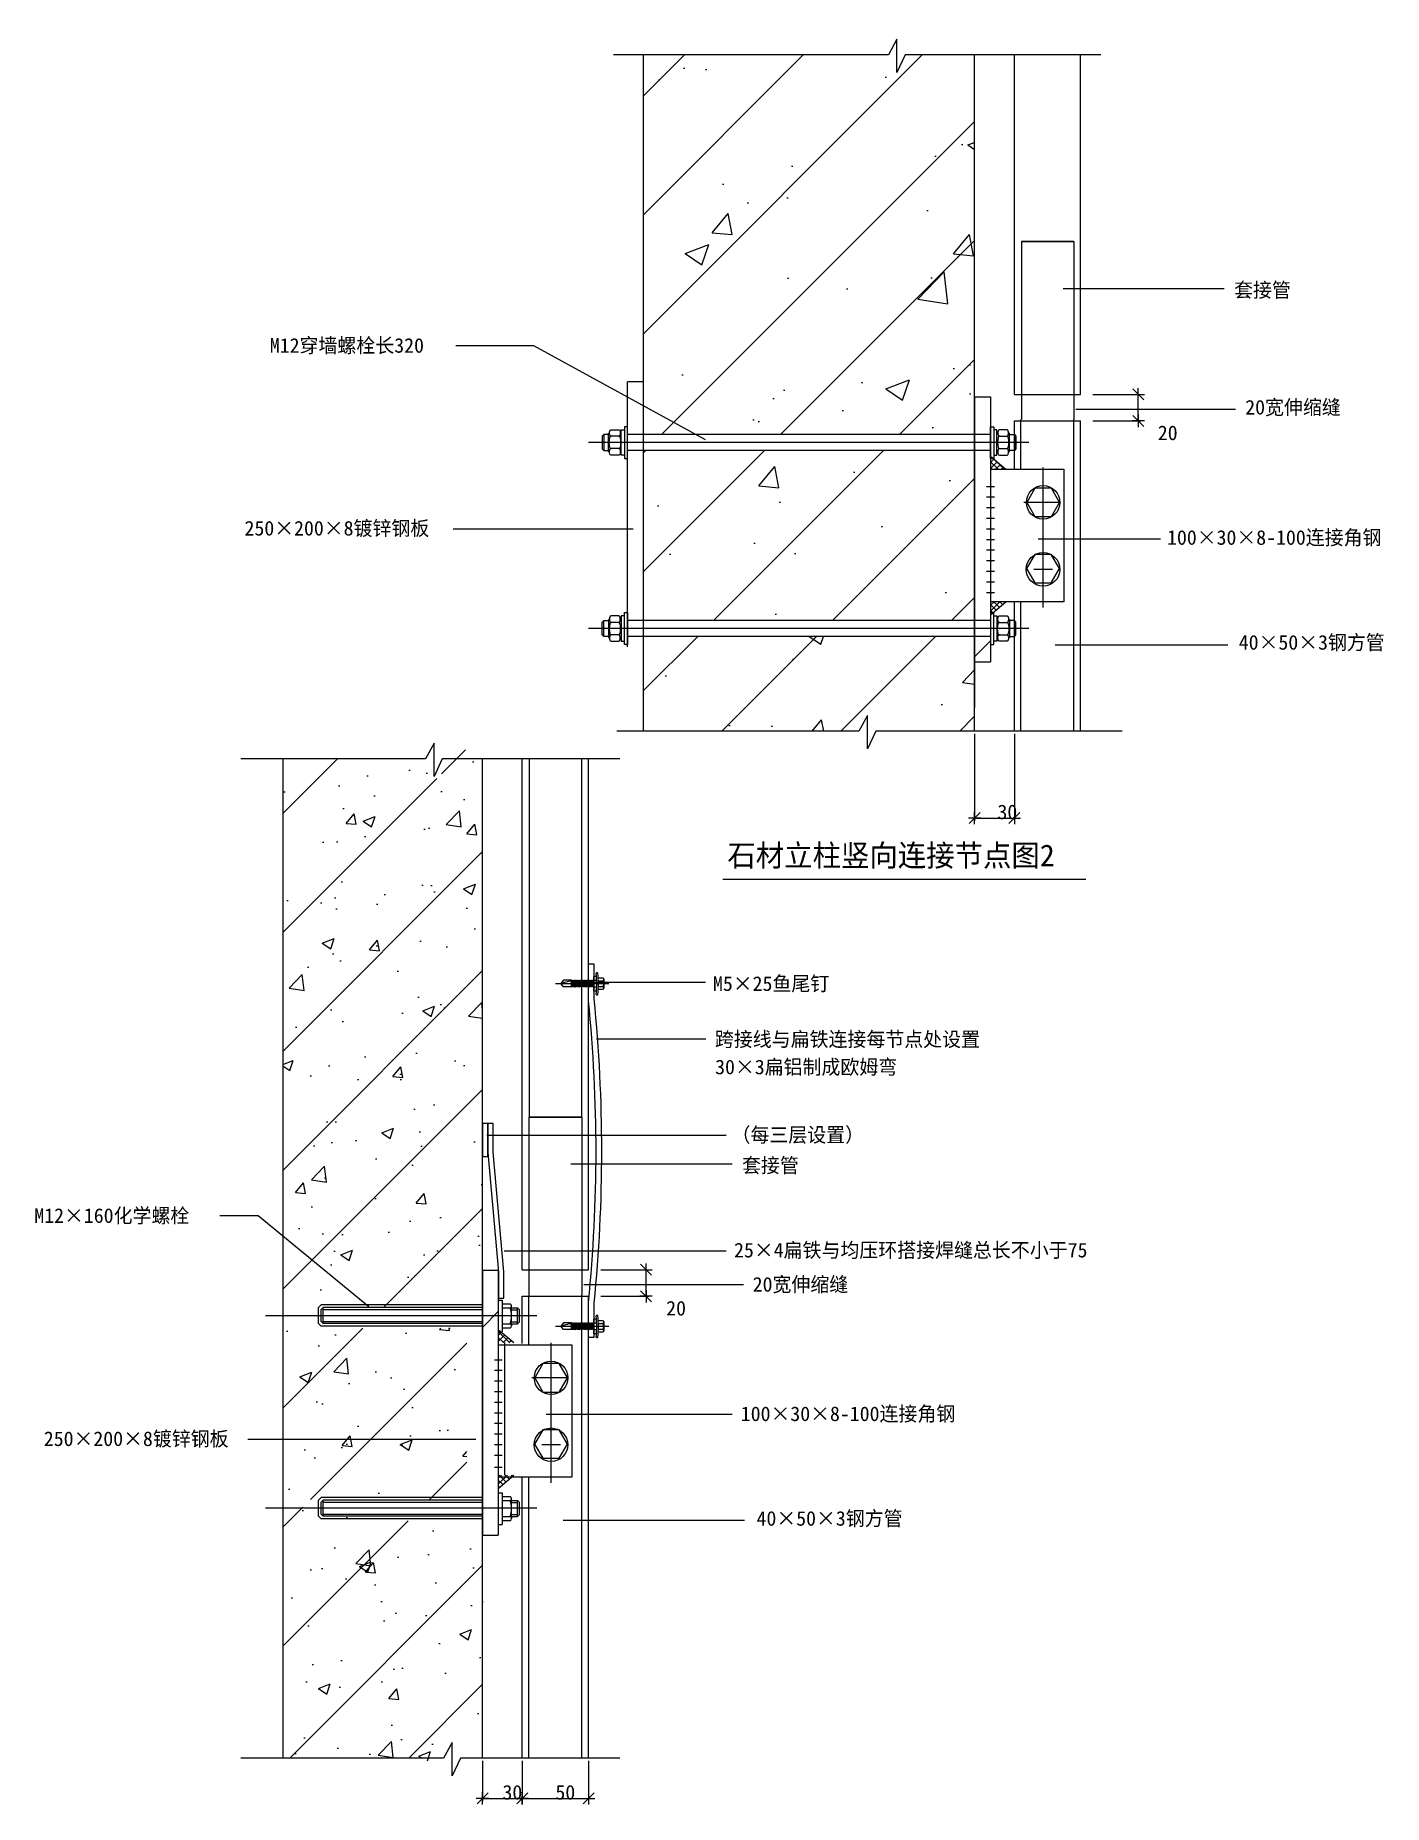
# Model space of a CAD drawing. Header units: metres. Extents: x 3809 to 4827, y 1631 to 2967.
import ezdxf

# ---------------------------------------------------------------- set-up
doc = ezdxf.new("R2010")
doc.units = ezdxf.units.M
for name, color, linetype in [('2', 2, 'Continuous'), ('3', 5, 'Continuous'), ('4', 4, 'Continuous'), ('7', 7, 'Continuous'), ('BH', 3, 'Continuous'), ('Dim', 3, 'Continuous'), ('TEXT', 7, 'Continuous'), ('ZJSY-CC155-D10', 7, 'Continuous')]:
    doc.layers.add(name, color=color, linetype=linetype)

# ---------------------------------------------------------------- blocks, each defined once
blk = doc.blocks.new('_ArchTick')
for p, q in [((-0.57, 0), (0.57, 0)), ((0, 0.56), (0, -0.56))]:
    blk.add_line(p, q)
at = {"color": 0, "linetype": 'ByBlock'}
blk.add_lwpolyline([(-0.5, -0.5), (0.5, 0.5)], dxfattribs=at)

msp = doc.modelspace()

# ---------------------------------------------------------------- hatches: boundary and pattern name
h = msp.add_hatch()
h.set_pattern_fill('AR-CONC')
h.paths.add_polyline_path([(4518.23, 2952.05), (4468.64, 2952.05, 0.03), (4463.94, 2963.42, 0.04), (4462.11, 2966.01, 0.18), (4460.64, 2966.83, 0.18), (4459.18, 2966.01, 0.04), (4457.34, 2963.42, 0.03), (4452.64, 2952.05, -0.03), (4447.94, 2940.68, -0.04), (4446.15, 2938.13, -0.18), (4444.64, 2937.27, -0.18), (4443.14, 2938.13, -0.04), (4441.34, 2940.68, -0.03), (4436.64, 2952.05), (4268.23, 2952.05), (4268.23, 2665.43), (4518.23, 2665.43)])
h.paths.add_polyline_path([(4518.23, 2653.43), (4268.23, 2653.43), (4268.23, 2525.1), (4518.23, 2525.1)])
h.paths.add_polyline_path([(4518.23, 2513.1), (4268.23, 2513.1), (4268.23, 2441.56), (4431.37, 2441.56, 0.03), (4436.07, 2430.19, 0.04), (4437.9, 2427.6, 0.18), (4439.37, 2426.78, 0.18), (4440.83, 2427.6, 0.04), (4442.67, 2430.19, 0.03), (4447.37, 2441.56, -0.03), (4452.07, 2452.93, -0.04), (4453.86, 2455.48, -0.18), (4455.37, 2456.34, -0.18), (4456.87, 2455.48, -0.04), (4458.67, 2452.93, -0.03), (4463.37, 2441.56), (4518.23, 2441.56)])
h = msp.add_hatch()
h.set_pattern_fill('ANSI31', scale=20)
h.paths.add_polyline_path([(4518.23, 2952.05), (4468.64, 2952.05, 0.03), (4463.94, 2963.42, 0.04), (4462.11, 2966.01, 0.18), (4460.64, 2966.83, 0.18), (4459.18, 2966.01, 0.04), (4457.34, 2963.42, 0.03), (4452.64, 2952.05, -0.03), (4447.94, 2940.68, -0.04), (4446.15, 2938.13, -0.18), (4444.64, 2937.27, -0.18), (4443.14, 2938.13, -0.04), (4441.34, 2940.68, -0.03), (4436.64, 2952.05), (4268.23, 2952.05), (4268.23, 2665.43), (4518.23, 2665.43)])
h.paths.add_polyline_path([(4518.23, 2653.43), (4268.23, 2653.43), (4268.23, 2525.1), (4518.23, 2525.1)])
h.paths.add_polyline_path([(4518.23, 2513.1), (4268.23, 2513.1), (4268.23, 2441.56), (4431.37, 2441.56, 0.03), (4436.07, 2430.19, 0.04), (4437.9, 2427.6, 0.18), (4439.37, 2426.78, 0.18), (4440.83, 2427.6, 0.04), (4442.67, 2430.19, 0.03), (4447.37, 2441.56, -0.03), (4452.07, 2452.93, -0.04), (4453.86, 2455.48, -0.18), (4455.37, 2456.34, -0.18), (4456.87, 2455.48, -0.04), (4458.67, 2452.93, -0.03), (4463.37, 2441.56), (4518.23, 2441.56)])
h = msp.add_hatch()
h.set_pattern_fill('ANSI31', scale=20)
h.paths.add_polyline_path([(4146.68, 2420.7), (4136.31, 2420.7, 0.03), (4131.61, 2432.07, 0.04), (4129.77, 2434.66, 0.18), (4128.31, 2435.48, 0.18), (4126.84, 2434.66, 0.04), (4125.01, 2432.07, 0.03), (4120.31, 2420.7, -0.03), (4115.61, 2409.33, -0.04), (4113.81, 2406.78, -0.18), (4112.31, 2405.92, -0.18), (4110.81, 2406.78, -0.04), (4109.01, 2409.33, -0.03), (4104.31, 2420.7), (3995.84, 2420.7), (3995.84, 1998.55), (4010.92, 1998.55), (4010.92, 2004.91), (4012.92, 2006.91), (4134.68, 2006.91), (4134.68, 2033.11), (4146.68, 2033.11)])
h.paths.add_polyline_path([(4134.68, 1990.91), (4012.92, 1990.91), (4010.92, 1992.91), (4010.92, 1998.55), (3995.84, 1998.55), (3995.84, 1853.1), (4010.92, 1853.1), (4010.92, 1859.47), (4012.92, 1861.47), (4134.68, 1861.47)])
h.paths.add_polyline_path([(4146.68, 1833.11), (4134.68, 1833.11), (4134.68, 1845.47), (4012.92, 1845.47), (4010.92, 1847.47), (4010.92, 1853.1), (3995.84, 1853.1), (3995.84, 1666.31), (4104.31, 1666.31, 0.03), (4109.01, 1654.94, 0.04), (4110.84, 1652.35, 0.18), (4112.31, 1651.53, 0.18), (4113.77, 1652.35, 0.04), (4115.61, 1654.94, 0.03), (4120.31, 1666.31, -0.03), (4125.01, 1677.68, -0.01), (4126.84, 1690.63, -0.18), (4128.31, 1691.44, -0.18), (4129.77, 1690.63, -0.01), (4131.61, 1677.68, -0.03), (4136.31, 1666.31), (4146.68, 1666.31)])
h = msp.add_hatch()
h.set_pattern_fill('AR-CONC', scale=0.5)
h.paths.add_polyline_path([(4146.68, 2420.7), (4136.31, 2420.7, 0.03), (4131.61, 2432.07, 0.04), (4129.77, 2434.66, 0.18), (4128.31, 2435.48, 0.18), (4126.84, 2434.66, 0.04), (4125.01, 2432.07, 0.03), (4120.31, 2420.7, -0.03), (4115.61, 2409.33, -0.04), (4113.81, 2406.78, -0.18), (4112.31, 2405.92, -0.18), (4110.81, 2406.78, -0.04), (4109.01, 2409.33, -0.03), (4104.31, 2420.7), (3995.84, 2420.7), (3995.84, 1998.55), (4010.92, 1998.55), (4010.92, 2004.91), (4012.92, 2006.91), (4134.68, 2006.91), (4134.68, 2033.11), (4146.68, 2033.11)])
h.paths.add_polyline_path([(4012.92, 1990.91), (4010.92, 1992.91), (4010.92, 1998.55), (3995.84, 1998.55), (3995.84, 1853.1), (4010.92, 1853.1), (4010.92, 1859.47), (4012.92, 1861.47), (4134.68, 1861.47), (4134.68, 1990.91)])
h.paths.add_polyline_path([(4012.92, 1845.47), (4010.92, 1847.47), (4010.92, 1853.1), (3995.84, 1853.1), (3995.84, 1666.31), (4104.31, 1666.31, 0.03), (4109.01, 1654.94, 0.04), (4110.84, 1652.35, 0.18), (4112.31, 1651.53, 0.18), (4113.77, 1652.35, 0.04), (4115.61, 1654.94, 0.03), (4120.31, 1666.31, -0.03), (4125.01, 1677.68, -0.01), (4126.84, 1690.63, -0.18), (4128.31, 1691.44, -0.18), (4129.77, 1690.63, -0.01), (4131.61, 1677.68, -0.03), (4136.31, 1666.31), (4146.68, 1666.31), (4146.68, 1833.11), (4134.68, 1833.11), (4134.68, 1845.47)])
h = msp.add_hatch()
h.set_pattern_fill('AR-SAND', scale=2)
h.paths.add_polyline_path([(4026.32, 1994.46), (4024.82, 1995.96), (4024.82, 2004.96), (4026.32, 2006.46), (4142.82, 2006.46), (4142.82, 2008.46), (4024.82, 2008.46), (4022.82, 2006.46), (4022.82, 1994.46), (4024.82, 1992.46), (4142.82, 1992.46), (4142.82, 1994.46)])
h = msp.add_hatch()
h.set_pattern_fill('AR-SAND', scale=2)
h.paths.add_polyline_path([(4026.32, 1849.02), (4024.82, 1850.52), (4024.82, 1859.52), (4026.32, 1861.02), (4142.82, 1861.02), (4142.82, 1863.02), (4024.82, 1863.02), (4022.82, 1861.02), (4022.82, 1849.02), (4024.82, 1847.02), (4142.82, 1847.02), (4142.82, 1849.02)])
at = {"layer": 'BH'}
h = msp.add_hatch(dxfattribs=at)
h.set_pattern_fill('ANSI32', scale=30)
h.paths.add_polyline_path([(4518.23, 2494), (4530.23, 2494), (4530.23, 2694), (4518.23, 2694)])
h = msp.add_hatch(dxfattribs=at)
h.set_pattern_fill('ANSI37')
h.paths.add_polyline_path([(4530.23, 2649.26), (4541.88, 2639.26), (4530.23, 2639.26)])
h = msp.add_hatch(dxfattribs=at)
h.set_pattern_fill('ANSI37')
h.paths.add_polyline_path([(4530.23, 2529.26), (4541.88, 2539.26), (4530.23, 2539.26)])
h = msp.add_hatch(dxfattribs=at)
h.set_pattern_fill('ANSI32', scale=30)
h.paths.add_polyline_path([(4146.58, 1834.66), (4158.58, 1834.66), (4158.58, 2034.66), (4146.58, 2034.66)])
h = msp.add_hatch(dxfattribs=at)
h.set_pattern_fill('ANSI37')
h.paths.add_polyline_path([(4158.58, 1989.93), (4170.24, 1979.93), (4158.58, 1979.93)])
h = msp.add_hatch(dxfattribs=at)
h.set_pattern_fill('ANSI37')
h.paths.add_polyline_path([(4158.58, 1869.93), (4170.24, 1879.93), (4158.58, 1879.93)])

# ---------------------------------------------------------------- linework, layer by layer
for p, q in [((4518.23, 2439.56), (4518.23, 2373.93)), ((4548.23, 2439.56), (4548.23, 2373.93)), ((4518.23, 2375.93), (4548.23, 2375.93)), ((4328.09, 2329.78), (4602.21, 2329.78)), ((4233.43, 2259.05), (4232.75, 2259.05)), ((4242.13, 2250.9), (4201.64, 2250.9)), ((4207.77, 2253.45), (4205.77, 2250.96)), ((4213.33, 2253.01), (4205.77, 2250.96)), ((4207.77, 2248.46), (4205.77, 2250.96)), ((4213.77, 2253.45), (4207.77, 2253.45)), ((4214.22, 2248.46), (4207.77, 2248.46)), ((4213.77, 2253.45), (4213.33, 2253.01)), ((4213.33, 2253.01), (4213.77, 2248.9)), ((4213.77, 2248.9), (4213.77, 2253.45)), ((4214.22, 2253.01), (4213.77, 2253.45)), ((4213.77, 2248.9), (4214.22, 2253.01)), ((4214.22, 2248.46), (4213.77, 2248.9)), ((4214.66, 2253.45), (4214.22, 2253.01)), ((4214.22, 2253.01), (4214.66, 2248.9)), ((4214.22, 2248.46), (4214.22, 2253.01)), ((4214.66, 2248.9), (4214.22, 2248.46)), ((4215.11, 2253.01), (4214.66, 2253.45)), ((4214.66, 2248.9), (4214.66, 2253.45)), ((4214.66, 2248.9), (4215.11, 2253.01)), ((4215.11, 2248.46), (4214.66, 2248.9)), ((4215.55, 2253.45), (4215.11, 2253.01)), ((4215.11, 2253.01), (4215.55, 2248.9)), ((4215.11, 2248.46), (4215.11, 2253.01)), ((4215.55, 2248.9), (4215.11, 2248.46)), ((4216, 2253.01), (4215.55, 2253.45)), ((4215.55, 2248.9), (4215.55, 2253.45)), ((4215.55, 2248.9), (4216, 2253.01)), ((4215.55, 2248.9), (4216, 2248.46)), ((4216.44, 2253.45), (4216, 2253.01)), ((4216, 2253.01), (4216.44, 2248.9)), ((4216, 2248.46), (4216, 2253.01)), ((4216.44, 2248.9), (4216, 2248.46)), ((4216.44, 2248.9), (4216.44, 2253.45)), ((4216.89, 2253.01), (4216.44, 2253.45)), ((4216.44, 2248.9), (4216.89, 2253.01)), ((4216.44, 2248.9), (4216.89, 2248.46)), ((4217.33, 2253.45), (4216.89, 2253.01)), ((4216.89, 2248.46), (4216.89, 2253.01)), ((4216.89, 2253.01), (4217.33, 2248.9)), ((4216.89, 2248.46), (4216.89, 2253.01)), ((4217.33, 2248.9), (4216.89, 2248.46)), ((4217.33, 2248.9), (4217.33, 2253.45)), ((4217.78, 2253.01), (4217.33, 2253.45)), ((4217.33, 2248.9), (4217.78, 2253.01)), ((4217.78, 2248.46), (4217.33, 2248.9)), ((4218.22, 2253.45), (4217.78, 2253.01)), ((4217.78, 2253.01), (4218.22, 2248.9)), ((4217.78, 2248.46), (4217.78, 2253.01)), ((4218.22, 2248.9), (4217.78, 2248.46)), ((4218.67, 2253.01), (4218.22, 2253.45)), ((4218.22, 2248.9), (4218.22, 2253.45)), ((4218.22, 2248.9), (4218.67, 2253.01)), ((4218.67, 2248.46), (4218.22, 2248.9)), ((4219.11, 2253.45), (4218.67, 2253.01)), ((4218.67, 2253.01), (4219.11, 2248.9)), ((4218.67, 2248.46), (4218.67, 2253.01)), ((4219.11, 2248.9), (4218.67, 2248.46)), ((4219.56, 2253.01), (4219.11, 2253.45)), ((4219.11, 2248.9), (4219.11, 2253.45)), ((4219.11, 2248.9), (4219.56, 2253.01)), ((4219.11, 2248.9), (4219.56, 2248.46)), ((4220, 2253.45), (4219.56, 2253.01)), ((4219.56, 2248.46), (4219.56, 2253.01)), ((4219.56, 2253.01), (4220, 2248.9)), ((4219.56, 2248.46), (4219.56, 2253.01)), ((4220, 2248.9), (4219.56, 2248.46)), ((4220.45, 2253.01), (4220, 2253.45)), ((4220, 2248.9), (4220, 2253.45)), ((4220, 2248.9), (4220.45, 2253.01)), ((4220.45, 2248.46), (4220, 2248.9)), ((4220.89, 2253.45), (4220.45, 2253.01)), ((4220.45, 2248.46), (4220.45, 2253.01)), ((4220.45, 2253.01), (4220.89, 2248.9)), ((4220.89, 2248.9), (4220.45, 2248.46)), ((4220.89, 2248.9), (4220.89, 2253.45)), ((4221.34, 2253.01), (4220.89, 2253.45)), ((4220.89, 2248.9), (4221.34, 2253.01)), ((4221.34, 2248.46), (4220.89, 2248.9)), ((4221.78, 2253.45), (4221.34, 2253.01)), ((4221.34, 2248.46), (4221.34, 2253.01)), ((4221.34, 2253.01), (4221.78, 2248.9)), ((4221.78, 2248.9), (4221.34, 2248.46)), ((4221.78, 2248.9), (4221.78, 2253.45)), ((4222.23, 2253.01), (4221.78, 2253.45)), ((4221.78, 2248.9), (4222.23, 2253.01)), ((4221.78, 2248.9), (4222.23, 2248.46)), ((4222.67, 2253.45), (4222.23, 2253.01)), ((4222.23, 2248.46), (4222.23, 2253.01)), ((4222.23, 2253.01), (4222.67, 2248.9)), ((4222.23, 2248.46), (4222.23, 2253.01)), ((4222.67, 2248.9), (4222.23, 2248.46)), ((4222.67, 2248.9), (4222.67, 2253.45)), ((4223.12, 2253.01), (4222.67, 2253.45)), ((4222.67, 2248.9), (4223.12, 2253.01)), ((4223.12, 2248.46), (4222.67, 2248.9)), ((4223.56, 2253.45), (4223.12, 2253.01)), ((4223.12, 2253.01), (4223.56, 2248.9)), ((4223.12, 2248.46), (4223.12, 2253.01)), ((4223.56, 2248.9), (4223.12, 2248.46)), ((4224.01, 2253.01), (4223.56, 2253.45)), ((4223.56, 2248.9), (4223.56, 2253.45)), ((4223.56, 2248.9), (4224.01, 2253.01)), ((4224.01, 2248.46), (4223.56, 2248.9)), ((4224.45, 2253.45), (4224.01, 2253.01)), ((4224.01, 2253.01), (4224.45, 2248.9)), ((4224.01, 2248.46), (4224.01, 2253.01)), ((4224.45, 2248.9), (4224.01, 2248.46)), ((4224.9, 2253.01), (4224.45, 2253.45)), ((4224.45, 2248.9), (4224.45, 2253.45)), ((4224.45, 2248.9), (4224.9, 2253.01)), ((4224.45, 2248.9), (4224.9, 2248.46)), ((4225.34, 2253.45), (4224.9, 2253.01)), ((4224.9, 2248.46), (4224.9, 2253.01)), ((4224.9, 2253.01), (4225.34, 2248.9)), ((4224.9, 2248.46), (4224.9, 2253.01)), ((4225.34, 2248.9), (4224.9, 2248.46)), ((4225.34, 2248.9), (4225.34, 2253.45)), ((4225.79, 2253.01), (4225.34, 2253.45)), ((4225.34, 2248.9), (4225.79, 2253.01)), ((4225.79, 2248.46), (4225.34, 2248.9)), ((4226.23, 2253.45), (4225.79, 2253.01)), ((4225.79, 2253.01), (4226.23, 2248.9)), ((4225.79, 2248.46), (4225.79, 2253.01)), ((4226.23, 2248.9), (4225.79, 2248.46)), ((4226.68, 2253.01), (4226.23, 2253.45)), ((4226.23, 2248.9), (4226.23, 2253.45)), ((4226.23, 2248.9), (4226.68, 2253.01)), ((4226.68, 2248.46), (4226.23, 2248.9)), ((4227.12, 2253.45), (4226.68, 2253.01)), ((4226.68, 2248.46), (4226.68, 2253.01)), ((4226.68, 2253.01), (4227.12, 2248.9)), ((4227.12, 2248.9), (4226.68, 2248.46)), ((4227.57, 2253.01), (4227.12, 2253.45)), ((4227.12, 2248.9), (4227.12, 2253.45)), ((4227.12, 2248.9), (4227.57, 2253.01)), ((4227.12, 2248.9), (4227.57, 2248.46)), ((4228.01, 2253.45), (4227.57, 2253.01)), ((4227.57, 2248.46), (4227.57, 2253.01)), ((4227.57, 2253.01), (4228.01, 2248.9)), ((4227.57, 2248.46), (4227.57, 2253.01)), ((4228.01, 2248.9), (4227.57, 2248.46)), ((4228.46, 2253.01), (4228.01, 2253.45)), ((4228.01, 2248.9), (4228.01, 2253.45)), ((4228.01, 2248.9), (4228.46, 2253.01)), ((4228.46, 2248.46), (4228.01, 2248.9)), ((4228.9, 2253.45), (4228.46, 2253.01)), ((4228.46, 2248.46), (4228.46, 2253.01)), ((4228.46, 2253.01), (4228.9, 2248.9)), ((4228.9, 2248.9), (4228.46, 2248.46)), ((4228.9, 2248.9), (4228.9, 2253.45)), ((4229.35, 2253.01), (4228.9, 2253.45)), ((4228.9, 2248.9), (4229.35, 2253.01)), ((4229.35, 2248.46), (4228.9, 2248.9)), ((4229.79, 2253.45), (4229.35, 2253.01)), ((4229.35, 2248.46), (4229.35, 2253.01)), ((4229.35, 2253.01), (4229.79, 2248.9)), ((4229.79, 2248.9), (4229.35, 2248.46)), ((4229.79, 2248.9), (4229.79, 2253.45)), ((4230.24, 2253.01), (4229.79, 2253.45)), ((4229.79, 2248.9), (4230.24, 2253.01)), ((4229.79, 2248.9), (4230.24, 2248.46)), ((4230.68, 2253.45), (4230.24, 2253.01)), ((4230.24, 2248.46), (4230.24, 2253.01)), ((4232.68, 2256.22), (4230.68, 2256.22)), ((4230.68, 2245.22), (4230.68, 2256.22)), ((4230.68, 2253.45), (4232.84, 2253.45)), ((4230.68, 2248.46), (4232.86, 2248.46)), ((4232.68, 2245.22), (4230.68, 2245.22)), ((4234.04, 2255.29), (4237.79, 2255.29)), ((4237.79, 2246.5), (4234.06, 2246.5)), ((4234.16, 2248.7), (4237.79, 2248.7)), ((4234.19, 2253.1), (4237.79, 2253.1)), ((4237.79, 2255.29), (4238.19, 2254.19)), ((4238.19, 2247.6), (4237.79, 2246.5)), ((4238.19, 2254.19), (4238.19, 2247.6)), ((4233.43, 2242.39), (4232.75, 2242.39)), ((4024.82, 2008.46), (4022.82, 2006.46)), ((4022.82, 1994.46), (4022.82, 2006.46)), ((4146.58, 2008.46), (4024.82, 2008.46)), ((4026.32, 2006.46), (4024.82, 2004.96)), ((4024.82, 1995.96), (4024.82, 2004.96)), ((4146.58, 2006.46), (4026.32, 2006.46)), ((4026.32, 1994.46), (4026.32, 2006.46)), ((4026.32, 2004.96), (4146.58, 2004.96)), ((4158.58, 2012.1), (4161.58, 2012.1)), ((4158.58, 2012.1), (4158.58, 1988.1)), ((4161.58, 2012.1), (4161.58, 1988.1)), ((4161.58, 2009.1), (4167.58, 2009.1)), ((4161.58, 2006.1), (4173.13, 2006.1)), ((4168.63, 1994.1), (4168.63, 2007.6)), ((4168.63, 1994.1), (4168.63, 2006.1)), ((4168.63, 2004.6), (4173.13, 2004.6)), ((4173.13, 1994.1), (4173.13, 2006.1)), ((4174.63, 2004.6), (4173.13, 2006.1)), ((4174.63, 1995.6), (4174.63, 2004.6)), ((4024.82, 1992.46), (4022.82, 1994.46)), ((4026.32, 1994.46), (4024.82, 1995.96)), ((4146.58, 1992.46), (4024.82, 1992.46)), ((4026.32, 1995.96), (4146.58, 1995.96)), ((4146.58, 1994.46), (4026.32, 1994.46)), ((4161.58, 1994.1), (4173.13, 1994.1)), ((4161.58, 1991.1), (4167.58, 1991.1)), ((4168.63, 1995.6), (4173.13, 1995.6)), ((4168.63, 1994.1), (4168.63, 1992.6)), ((4173.13, 1994.1), (4174.63, 1995.6)), ((4242.13, 1992.21), (4201.64, 1992.21)), ((4207.77, 1994.77), (4205.77, 1992.27)), ((4213.33, 1994.32), (4205.77, 1992.27)), ((4207.77, 1989.77), (4205.77, 1992.27)), ((4213.77, 1994.77), (4207.77, 1994.77)), ((4213.77, 1994.77), (4213.33, 1994.32)), ((4213.33, 1994.32), (4213.77, 1990.22)), ((4214.22, 1994.32), (4213.77, 1994.77)), ((4213.77, 1990.22), (4213.77, 1994.77)), ((4213.77, 1990.22), (4214.22, 1994.32)), ((4214.22, 1989.77), (4213.77, 1990.22)), ((4214.66, 1994.77), (4214.22, 1994.32)), ((4214.22, 1989.77), (4214.22, 1994.32)), ((4214.22, 1994.32), (4214.66, 1990.22)), ((4214.66, 1990.22), (4214.22, 1989.77)), ((4214.66, 1990.22), (4214.66, 1994.77)), ((4215.11, 1994.32), (4214.66, 1994.77)), ((4214.66, 1990.22), (4215.11, 1994.32)), ((4215.11, 1989.77), (4214.66, 1990.22)), ((4215.55, 1994.77), (4215.11, 1994.32)), ((4215.11, 1989.77), (4215.11, 1994.32)), ((4215.11, 1994.32), (4215.55, 1990.22)), ((4215.55, 1990.22), (4215.11, 1989.77)), ((4215.55, 1990.22), (4215.55, 1994.77)), ((4216, 1994.32), (4215.55, 1994.77)), ((4215.55, 1990.22), (4216, 1994.32)), ((4215.55, 1990.22), (4216, 1989.77)), ((4216.44, 1994.77), (4216, 1994.32)), ((4216, 1989.77), (4216, 1994.32)), ((4216, 1994.32), (4216.44, 1990.22)), ((4216.44, 1990.22), (4216, 1989.77)), ((4216.89, 1994.32), (4216.44, 1994.77)), ((4216.44, 1990.22), (4216.44, 1994.77)), ((4216.44, 1990.22), (4216.89, 1994.32)), ((4216.44, 1990.22), (4216.89, 1989.77)), ((4217.33, 1994.77), (4216.89, 1994.32)), ((4216.89, 1989.77), (4216.89, 1994.32)), ((4216.89, 1994.32), (4217.33, 1990.22)), ((4216.89, 1989.77), (4216.89, 1994.32)), ((4217.33, 1990.22), (4216.89, 1989.77)), ((4217.78, 1994.32), (4217.33, 1994.77)), ((4217.33, 1990.22), (4217.33, 1994.77)), ((4217.33, 1990.22), (4217.78, 1994.32)), ((4217.78, 1989.77), (4217.33, 1990.22)), ((4218.22, 1994.77), (4217.78, 1994.32)), ((4217.78, 1989.77), (4217.78, 1994.32)), ((4217.78, 1994.32), (4218.22, 1990.22)), ((4218.22, 1990.22), (4217.78, 1989.77)), ((4218.22, 1990.22), (4218.22, 1994.77)), ((4218.67, 1994.32), (4218.22, 1994.77)), ((4218.22, 1990.22), (4218.67, 1994.32)), ((4218.67, 1989.77), (4218.22, 1990.22)), ((4219.11, 1994.77), (4218.67, 1994.32)), ((4218.67, 1989.77), (4218.67, 1994.32)), ((4218.67, 1994.32), (4219.11, 1990.22)), ((4219.11, 1990.22), (4218.67, 1989.77)), ((4219.11, 1990.22), (4219.11, 1994.77)), ((4219.56, 1994.32), (4219.11, 1994.77)), ((4219.11, 1990.22), (4219.56, 1994.32)), ((4219.11, 1990.22), (4219.56, 1989.77)), ((4220, 1994.77), (4219.56, 1994.32)), ((4219.56, 1989.77), (4219.56, 1994.32)), ((4219.56, 1994.32), (4220, 1990.22)), ((4219.56, 1989.77), (4219.56, 1994.32)), ((4220, 1990.22), (4219.56, 1989.77)), ((4220, 1990.22), (4220, 1994.77)), ((4220.45, 1994.32), (4220, 1994.77)), ((4220, 1990.22), (4220.45, 1994.32)), ((4220.45, 1989.77), (4220, 1990.22)), ((4220.89, 1994.77), (4220.45, 1994.32)), ((4220.45, 1994.32), (4220.89, 1990.22)), ((4220.45, 1989.77), (4220.45, 1994.32)), ((4220.89, 1990.22), (4220.45, 1989.77)), ((4221.34, 1994.32), (4220.89, 1994.77)), ((4220.89, 1990.22), (4220.89, 1994.77)), ((4220.89, 1990.22), (4221.34, 1994.32)), ((4221.34, 1989.77), (4220.89, 1990.22)), ((4221.78, 1994.77), (4221.34, 1994.32)), ((4221.34, 1994.32), (4221.78, 1990.22)), ((4221.34, 1989.77), (4221.34, 1994.32)), ((4221.78, 1990.22), (4221.34, 1989.77)), ((4222.23, 1994.32), (4221.78, 1994.77)), ((4221.78, 1990.22), (4221.78, 1994.77)), ((4221.78, 1990.22), (4222.23, 1994.32)), ((4221.78, 1990.22), (4222.23, 1989.77)), ((4222.67, 1994.77), (4222.23, 1994.32)), ((4222.23, 1989.77), (4222.23, 1994.32)), ((4222.23, 1994.32), (4222.67, 1990.22)), ((4222.23, 1989.77), (4222.23, 1994.32)), ((4222.67, 1990.22), (4222.23, 1989.77)), ((4223.12, 1994.32), (4222.67, 1994.77)), ((4222.67, 1990.22), (4222.67, 1994.77)), ((4222.67, 1990.22), (4223.12, 1994.32)), ((4223.12, 1989.77), (4222.67, 1990.22)), ((4223.56, 1994.77), (4223.12, 1994.32)), ((4223.12, 1989.77), (4223.12, 1994.32)), ((4223.12, 1994.32), (4223.56, 1990.22)), ((4223.56, 1990.22), (4223.12, 1989.77)), ((4223.56, 1990.22), (4223.56, 1994.77)), ((4224.01, 1994.32), (4223.56, 1994.77)), ((4223.56, 1990.22), (4224.01, 1994.32)), ((4224.01, 1989.77), (4223.56, 1990.22)), ((4224.45, 1994.77), (4224.01, 1994.32)), ((4224.01, 1989.77), (4224.01, 1994.32)), ((4224.01, 1994.32), (4224.45, 1990.22)), ((4224.45, 1990.22), (4224.01, 1989.77)), ((4224.45, 1990.22), (4224.45, 1994.77)), ((4224.9, 1994.32), (4224.45, 1994.77)), ((4224.45, 1990.22), (4224.9, 1994.32)), ((4224.45, 1990.22), (4224.9, 1989.77)), ((4225.34, 1994.77), (4224.9, 1994.32)), ((4224.9, 1989.77), (4224.9, 1994.32)), ((4224.9, 1994.32), (4225.34, 1990.22)), ((4224.9, 1989.77), (4224.9, 1994.32)), ((4225.34, 1990.22), (4224.9, 1989.77)), ((4225.79, 1994.32), (4225.34, 1994.77)), ((4225.34, 1990.22), (4225.34, 1994.77)), ((4225.34, 1990.22), (4225.79, 1994.32)), ((4225.79, 1989.77), (4225.34, 1990.22)), ((4226.23, 1994.77), (4225.79, 1994.32)), ((4225.79, 1989.77), (4225.79, 1994.32)), ((4225.79, 1994.32), (4226.23, 1990.22)), ((4226.23, 1990.22), (4225.79, 1989.77)), ((4226.23, 1990.22), (4226.23, 1994.77)), ((4226.68, 1994.32), (4226.23, 1994.77)), ((4226.23, 1990.22), (4226.68, 1994.32)), ((4226.68, 1989.77), (4226.23, 1990.22)), ((4227.12, 1994.77), (4226.68, 1994.32)), ((4226.68, 1994.32), (4227.12, 1990.22)), ((4226.68, 1989.77), (4226.68, 1994.32)), ((4227.12, 1990.22), (4226.68, 1989.77)), ((4227.12, 1990.22), (4227.12, 1994.77)), ((4227.57, 1994.32), (4227.12, 1994.77)), ((4227.12, 1990.22), (4227.57, 1994.32)), ((4227.12, 1990.22), (4227.57, 1989.77)), ((4228.01, 1994.77), (4227.57, 1994.32)), ((4227.57, 1989.77), (4227.57, 1994.32)), ((4227.57, 1994.32), (4228.01, 1990.22)), ((4227.57, 1989.77), (4227.57, 1994.32)), ((4228.01, 1990.22), (4227.57, 1989.77)), ((4228.01, 1990.22), (4228.01, 1994.77)), ((4228.46, 1994.32), (4228.01, 1994.77)), ((4228.01, 1990.22), (4228.46, 1994.32)), ((4228.46, 1989.77), (4228.01, 1990.22)), ((4228.9, 1994.77), (4228.46, 1994.32)), ((4228.46, 1994.32), (4228.9, 1990.22)), ((4228.46, 1989.77), (4228.46, 1994.32)), ((4228.9, 1990.22), (4228.46, 1989.77)), ((4229.35, 1994.32), (4228.9, 1994.77)), ((4228.9, 1990.22), (4228.9, 1994.77)), ((4228.9, 1990.22), (4229.35, 1994.32)), ((4229.35, 1989.77), (4228.9, 1990.22)), ((4229.79, 1994.77), (4229.35, 1994.32)), ((4229.35, 1994.32), (4229.79, 1990.22)), ((4229.35, 1989.77), (4229.35, 1994.32)), ((4229.79, 1990.22), (4229.35, 1989.77)), ((4230.24, 1994.32), (4229.79, 1994.77)), ((4229.79, 1990.22), (4229.79, 1994.77)), ((4229.79, 1990.22), (4230.24, 1994.32)), ((4229.79, 1990.22), (4230.24, 1989.77)), ((4230.68, 1994.77), (4230.24, 1994.32)), ((4230.24, 1989.77), (4230.24, 1994.32)), ((4230.68, 1986.54), (4230.68, 1997.54)), ((4232.68, 1997.54), (4230.68, 1997.54)), ((4230.68, 1994.77), (4232.84, 1994.77)), ((4233.43, 2000.37), (4232.75, 2000.37)), ((4234.04, 1996.61), (4237.79, 1996.61)), ((4234.19, 1994.41), (4237.79, 1994.41)), ((4237.79, 1996.61), (4238.19, 1995.51)), ((4238.19, 1995.51), (4238.19, 1988.91)), ((4158.58, 1988.1), (4161.58, 1988.1)), ((4214.22, 1989.77), (4207.77, 1989.77)), ((4230.68, 1989.77), (4232.86, 1989.77)), ((4232.68, 1986.54), (4230.68, 1986.54)), ((4233.43, 1983.71), (4232.75, 1983.71)), ((4237.79, 1987.81), (4234.06, 1987.81)), ((4234.16, 1990.01), (4237.79, 1990.01)), ((4238.19, 1988.91), (4237.79, 1987.81)), ((4024.82, 1863.02), (4022.82, 1861.02)), ((4022.82, 1849.02), (4022.82, 1861.02)), ((4146.58, 1863.02), (4024.82, 1863.02)), ((4026.32, 1861.02), (4024.82, 1859.52)), ((4024.82, 1850.52), (4024.82, 1859.52)), ((4026.32, 1849.02), (4026.32, 1861.02)), ((4146.58, 1861.02), (4026.32, 1861.02)), ((4026.32, 1859.52), (4146.58, 1859.52)), ((4158.58, 1866.65), (4158.58, 1842.65)), ((4158.58, 1866.65), (4161.58, 1866.65)), ((4161.58, 1866.65), (4161.58, 1842.65)), ((4161.58, 1863.65), (4167.58, 1863.65)), ((4161.58, 1860.65), (4173.13, 1860.65)), ((4168.63, 1848.65), (4168.63, 1862.15)), ((4168.63, 1848.65), (4168.63, 1860.65)), ((4168.63, 1859.15), (4173.13, 1859.15)), ((4174.63, 1859.15), (4173.13, 1860.65)), ((4173.13, 1848.65), (4173.13, 1860.65)), ((4174.63, 1850.15), (4174.63, 1859.15)), ((4024.82, 1847.02), (4022.82, 1849.02)), ((4026.32, 1849.02), (4024.82, 1850.52)), ((4146.58, 1847.02), (4024.82, 1847.02)), ((4026.32, 1850.52), (4146.58, 1850.52)), ((4146.58, 1849.02), (4026.32, 1849.02)), ((4161.58, 1848.65), (4173.13, 1848.65)), ((4161.58, 1845.65), (4167.58, 1845.65)), ((4168.63, 1850.15), (4173.13, 1850.15)), ((4168.63, 1848.65), (4168.63, 1847.15)), ((4173.13, 1848.65), (4174.63, 1850.15)), ((4158.58, 1842.65), (4161.58, 1842.65)), ((4146.68, 1664.31), (4146.68, 1633.81)), ((4176.68, 1664.31), (4176.68, 1633.81)), ((4176.68, 1664.31), (4176.68, 1633.81)), ((4226.68, 1664.31), (4226.68, 1633.81)), ((4146.68, 1635.81), (4176.68, 1635.81)), ((4176.68, 1635.81), (4226.68, 1635.81))]:
    msp.add_line(p, q)
for points in [[(4315.09, 2661.44), (4185.27, 2732.38), (4126.43, 2732.38)], [(4260.45, 2593.97), (4124.52, 2593.97)], [(4221.57, 2252), (4315.14, 2252)], [(4060.88, 2007.01), (3977.29, 2075.74), (3948.33, 2075.74)], [(4141.59, 1906.72), (3969.4, 1906.72)]]:
    msp.add_lwpolyline(points)
for centre, radius, start, end in [((4232.75, 2258.75), 0.3, 90, 186.33), ((4160.36, 2250.72), 72.53, 353.67, 6.33), ((4233.43, 2258.75), 0.3, 6.65, 90), ((4164.59, 2250.72), 69.6, 353.35, 6.65), ((4236.48, 2254.19), 1.71, 320.03, 0), ((4231.94, 2250.9), 6.25, 339.39, 20.61), ((4236.48, 2247.6), 1.71, 0, 39.97), ((4232.75, 2242.69), 0.3, 173.67, 270), ((4233.43, 2242.69), 0.3, 270, 353.35), ((4167.04, 2007.6), 1.6, 290.02, 69.98), ((4150.97, 2000.1), 17.67, 340.15, 19.85), ((4167.04, 1992.6), 1.6, 290.02, 69.98), ((4232.75, 2000.07), 0.3, 90, 186.33), ((4160.36, 1992.04), 72.53, 353.67, 6.33), ((4233.43, 2000.07), 0.3, 6.65, 90), ((4164.59, 1992.04), 69.6, 353.35, 6.65), ((4236.48, 1995.51), 1.71, 320.03, 0), ((4231.94, 1992.21), 6.25, 339.39, 20.61), ((4232.75, 1984.01), 0.3, 173.67, 270), ((4233.43, 1984.01), 0.3, 270, 353.35), ((4236.48, 1988.91), 1.71, 0, 39.97), ((4167.04, 1862.15), 1.6, 290.02, 69.98), ((4150.97, 1854.65), 17.67, 340.15, 19.85), ((4167.04, 1847.15), 1.6, 290.02, 69.98)]:
    msp.add_arc(centre, radius, start, end)
at = {"layer": '2'}
for p, q in [((4268.23, 2441.56), (4268.23, 2952.05)), ((4518.23, 2441.56), (4518.23, 2952.05)), ((4146.68, 1666.31), (4146.68, 2420.7))]:
    msp.add_line(p, q, dxfattribs=at)
at = {"layer": '3'}
for p, q in [((4453.12, 2952.05), (4245.53, 2952.05)), ((4613.45, 2952.05), (4465.77, 2952.05)), ((4553.56, 2811.12), (4593.23, 2811.12)), ((4593.23, 2811.12), (4553.56, 2811.12)), ((4553.56, 2811.12), (4553.56, 2676.81)), ((4593.23, 2811.12), (4593.23, 2676.81)), ((4548.23, 2695.81), (4598.23, 2695.81)), ((4548.23, 2675.81), (4598.23, 2675.81)), ((4553.23, 2639.26), (4553.23, 2676.81)), ((4593.23, 2441.56), (4593.23, 2676.81)), ((4238.23, 2665.43), (4238.23, 2653.43)), ((4249.51, 2664.23), (4243.75, 2664.23)), ((4530.23, 2665.43), (4256.23, 2665.43)), ((4536.95, 2664.23), (4542.71, 2664.23)), ((4548.23, 2665.43), (4548.23, 2653.43)), ((4249.51, 2654.87), (4243.75, 2654.87)), ((4530.23, 2653.43), (4256.23, 2653.43)), ((4536.95, 2654.87), (4542.71, 2654.87)), ((4569.97, 2534.93), (4569.97, 2640.71)), ((4577.07, 2614.26), (4562.94, 2614.26)), ((4577.04, 2563.7), (4562.91, 2563.7)), ((4553.23, 2441.56), (4553.23, 2539.26)), ((4238.23, 2513.1), (4238.23, 2525.1)), ((4530.23, 2525.1), (4256.23, 2525.1)), ((4548.23, 2513.1), (4548.23, 2525.1)), ((4249.51, 2523.66), (4243.75, 2523.66)), ((4249.51, 2514.3), (4243.75, 2514.3)), ((4530.23, 2513.1), (4256.23, 2513.1)), ((4536.95, 2523.66), (4542.71, 2523.66)), ((4536.95, 2514.3), (4542.71, 2514.3)), ((4430.9, 2441.56), (4247.99, 2441.56)), ((4629.76, 2441.56), (4443.56, 2441.56)), ((4103.64, 2420.7), (3964.09, 2420.7)), ((4250.24, 2420.7), (4116.29, 2420.7)), ((4182.02, 2150.23), (4182.02, 2420.7)), ((4221.68, 2150.23), (4221.68, 2420.7)), ((4181.68, 2150.23), (4181.68, 2014.92)), ((4182.02, 2150.23), (4221.68, 2150.23)), ((4221.68, 2150.23), (4182.02, 2150.23)), ((4221.68, 2150.23), (4221.68, 2015.93)), ((4176.68, 2034.92), (4226.68, 2034.92)), ((4176.68, 2014.92), (4226.68, 2014.92)), ((4181.68, 1978.38), (4181.68, 2014.92)), ((4221.68, 1666.31), (4221.68, 2015.93)), ((4198.43, 1874.04), (4198.43, 1979.82)), ((4205.53, 1953.38), (4191.39, 1953.38)), ((4205.5, 1902.82), (4191.36, 1902.82)), ((4181.68, 1666.31), (4181.68, 1878.38)), ((4117.24, 1666.31), (3964.09, 1666.31)), ((4250.24, 1666.31), (4129.9, 1666.31))]:
    msp.add_line(p, q, dxfattribs=at)
for points in [[(4256.23, 2647.43), (4256.23, 2671.43), (4253.83, 2671.43), (4253.83, 2647.43)], [(4530.23, 2647.43), (4530.23, 2671.43), (4532.63, 2671.43), (4532.63, 2647.43)], [(4557.57, 2614.26), (4563.77, 2603.52), (4576.18, 2603.52), (4582.38, 2614.26), (4576.18, 2625.01), (4563.77, 2625.01)], [(4557.54, 2564.26), (4563.74, 2553.52), (4576.14, 2553.52), (4582.35, 2564.26), (4576.14, 2575.01), (4563.74, 2575.01)], [(4256.23, 2531.1), (4256.23, 2507.1), (4253.83, 2507.1), (4253.83, 2531.1)], [(4530.23, 2531.1), (4530.23, 2507.1), (4532.63, 2507.1), (4532.63, 2531.1)], [(4186.02, 1953.38), (4192.23, 1942.64), (4204.63, 1942.64), (4210.83, 1953.38), (4204.63, 1964.12), (4192.23, 1964.12)], [(4185.99, 1903.38), (4192.19, 1892.64), (4204.6, 1892.64), (4210.8, 1903.38), (4204.6, 1914.12), (4192.19, 1914.12)]]:
    msp.add_lwpolyline(points, close=True, dxfattribs=at)
for points in [[(4241.83, 2665.43), (4238.23, 2665.43), (4237.03, 2664.23), (4237.03, 2654.63), (4238.23, 2653.43), (4241.83, 2653.43)], [(4253.83, 2649.83), (4251.43, 2649.83), (4251.43, 2669.03), (4253.83, 2669.03)], [(4532.63, 2649.83), (4535.03, 2649.83), (4535.03, 2669.03), (4532.63, 2669.03)], [(4544.63, 2665.43), (4548.23, 2665.43), (4549.43, 2664.23), (4549.43, 2654.63), (4548.23, 2653.43), (4544.63, 2653.43)], [(4241.83, 2513.1), (4238.23, 2513.1), (4237.03, 2514.3), (4237.03, 2523.9), (4238.23, 2525.1), (4241.83, 2525.1)], [(4253.83, 2528.7), (4251.43, 2528.7), (4251.43, 2509.5), (4253.83, 2509.5)], [(4532.63, 2528.7), (4535.03, 2528.7), (4535.03, 2509.5), (4532.63, 2509.5)], [(4544.63, 2513.1), (4548.23, 2513.1), (4549.43, 2514.3), (4549.43, 2523.9), (4548.23, 2525.1), (4544.63, 2525.1)]]:
    msp.add_lwpolyline(points, dxfattribs=at)
for points in [[(4242.58, 2651.84, 0.13), (4241.83, 2652.71), (4241.83, 2666.15, 0.13), (4242.57, 2667)], [(4250.68, 2651.84, -0.13), (4251.43, 2652.71), (4251.43, 2666.15, -0.13), (4250.69, 2667)], [(4535.78, 2651.84, 0.13), (4535.03, 2652.71), (4535.03, 2666.15, 0.13), (4535.77, 2667)], [(4543.88, 2651.84, -0.13), (4544.63, 2652.71), (4544.63, 2666.15, -0.13), (4543.89, 2667)], [(4242.58, 2526.68, -0.13), (4241.83, 2525.82), (4241.83, 2512.38, -0.13), (4242.57, 2511.53)], [(4250.68, 2526.68, 0.13), (4251.43, 2525.82), (4251.43, 2512.38, 0.13), (4250.69, 2511.53)], [(4535.78, 2526.68, -0.13), (4535.03, 2525.82), (4535.03, 2512.38, -0.13), (4535.77, 2511.53)], [(4543.88, 2526.68, 0.13), (4544.63, 2525.82), (4544.63, 2512.38, 0.13), (4543.89, 2511.53)]]:
    msp.add_lwpolyline(points, format="xyb", dxfattribs=at)
for points in [[(4250.47, 2653.91, -0.15), (4250.47, 2650.79, -0.41), (4249.51, 2649.83), (4243.75, 2649.83, -0.41), (4242.79, 2650.79, -0.15), (4242.79, 2653.91, -0.41), (4243.75, 2654.87, -0.41), (4242.79, 2655.83, -0.11), (4242.79, 2663.27, -0.41), (4243.75, 2664.23, -0.41), (4242.79, 2665.19, -0.16), (4242.79, 2668.07, -0.41), (4243.75, 2669.03), (4249.51, 2669.03, -0.41), (4250.47, 2668.07, -0.16), (4250.47, 2665.19, -0.41), (4249.51, 2664.23, -0.41), (4250.47, 2663.27, -0.11), (4250.47, 2655.83, -0.41), (4249.51, 2654.87, -0.41)], [(4535.99, 2653.91, 0.15), (4535.99, 2650.79, 0.41), (4536.95, 2649.83), (4542.71, 2649.83, 0.41), (4543.67, 2650.79, 0.15), (4543.67, 2653.91, 0.41), (4542.71, 2654.87, 0.41), (4543.67, 2655.83, 0.11), (4543.67, 2663.27, 0.41), (4542.71, 2664.23, 0.41), (4543.67, 2665.19, 0.16), (4543.67, 2668.07, 0.41), (4542.71, 2669.03), (4536.95, 2669.03, 0.41), (4535.99, 2668.07, 0.16), (4535.99, 2665.19, 0.41), (4536.95, 2664.23, 0.41), (4535.99, 2663.27, 0.11), (4535.99, 2655.83, 0.41), (4536.95, 2654.87, 0.41)], [(4250.47, 2524.62, 0.15), (4250.47, 2527.74, 0.41), (4249.51, 2528.7), (4243.75, 2528.7, 0.41), (4242.79, 2527.74, 0.15), (4242.79, 2524.62, 0.41), (4243.75, 2523.66, 0.41), (4242.79, 2522.7, 0.11), (4242.79, 2515.26, 0.41), (4243.75, 2514.3, 0.41), (4242.79, 2513.34, 0.16), (4242.79, 2510.46, 0.41), (4243.75, 2509.5), (4249.51, 2509.5, 0.41), (4250.47, 2510.46, 0.16), (4250.47, 2513.34, 0.41), (4249.51, 2514.3, 0.41), (4250.47, 2515.26, 0.11), (4250.47, 2522.7, 0.41), (4249.51, 2523.66, 0.41)], [(4535.99, 2524.62, -0.15), (4535.99, 2527.74, -0.41), (4536.95, 2528.7), (4542.71, 2528.7, -0.41), (4543.67, 2527.74, -0.15), (4543.67, 2524.62, -0.41), (4542.71, 2523.66, -0.41), (4543.67, 2522.7, -0.11), (4543.67, 2515.26, -0.41), (4542.71, 2514.3, -0.41), (4543.67, 2513.34, -0.16), (4543.67, 2510.46, -0.41), (4542.71, 2509.5), (4536.95, 2509.5, -0.41), (4535.99, 2510.46, -0.16), (4535.99, 2513.34, -0.41), (4536.95, 2514.3, -0.41), (4535.99, 2515.26, -0.11), (4535.99, 2522.7, -0.41), (4536.95, 2523.66, -0.41)]]:
    msp.add_lwpolyline(points, format="xyb", close=True, dxfattribs=at)
for centre in [(4569.97, 2614.26), (4569.94, 2563.7), (4198.43, 1953.38), (4198.4, 1902.82)]:
    msp.add_circle(centre, 12.67, dxfattribs=at)
at = {"layer": '4'}
for p, q in [((4548.23, 2695.81), (4548.23, 2952.05)), ((4598.23, 2695.81), (4598.23, 2952.05)), ((4268.23, 2705.22), (4256.23, 2705.22)), ((4256.23, 2505.22), (4256.23, 2705.22)), ((4518.23, 2694), (4530.23, 2694)), ((4530.23, 2694), (4530.23, 2494)), ((4548.23, 2639.26), (4548.23, 2675.81)), ((4598.23, 2441.56), (4598.23, 2675.81)), ((4530.23, 2639.26), (4585.71, 2639.26)), ((4585.71, 2639.26), (4585.71, 2539.26)), ((4598.23, 2441.56), (4598.23, 2621.27)), ((4598.23, 2441.56), (4598.23, 2621.27)), ((4585.71, 2539.26), (4530.23, 2539.26)), ((4548.23, 2441.56), (4548.23, 2539.26)), ((4518.23, 2494), (4530.23, 2494)), ((4176.68, 2034.92), (4176.68, 2420.7)), ((4226.68, 2034.92), (4226.68, 2420.7)), ((4146.58, 2034.66), (4158.58, 2034.66)), ((4158.58, 2034.66), (4158.58, 1834.66)), ((4176.61, 1979.16), (4176.61, 2014.92)), ((4226.68, 1666.31), (4226.68, 2014.92)), ((4158.58, 1978.38), (4214.17, 1978.38)), ((4163.58, 1879.93), (4163.58, 1979.93)), ((4214.17, 1978.38), (4214.17, 1878.38)), ((4226.68, 1666.31), (4226.68, 1960.38)), ((4226.68, 1666.31), (4226.68, 1960.38)), ((4214.17, 1878.38), (4158.58, 1878.38)), ((4176.68, 1666.31), (4176.68, 1878.38)), ((4146.58, 1834.66), (4158.58, 1834.66))]:
    msp.add_line(p, q, dxfattribs=at)
at = {"layer": '7'}
msp.add_lwpolyline([(4226.68, 2265.9), (4230.68, 2265.9), (4230.68, 2239.46, -0.05), (4230.68, 2009.7), (4230.68, 1983.71), (4226.68, 1983.71), (4226.68, 2010.47, 0.05), (4226.68, 2238.03), (4226.68, 2265.9)], format="xyb", dxfattribs=at)
msp.add_lwpolyline([(4146.68, 2120.37), (4150.68, 2120.37), (4150.68, 2145.37), (4146.68, 2145.37)], close=True, dxfattribs=at)
msp.add_lwpolyline([(4158.68, 2013.55), (4162.68, 2013.55), (4162.68, 2033.35), (4154.68, 2123.69), (4154.68, 2145.37), (4150.68, 2145.37), (4150.69, 2123.51), (4158.68, 2033.11), (4158.68, 2013.55)], dxfattribs=at)
at = {"layer": 'BH'}
for p, q in [((4518.23, 2694), (4518.23, 2459.42)), ((4559.11, 2659.43), (4226.62, 2659.43)), ((4530.23, 2649.26), (4541.88, 2639.26)), ((4533.23, 2626.1), (4527.23, 2626.1)), ((4533.23, 2618.1), (4527.23, 2618.1)), ((4533.23, 2610.1), (4527.23, 2610.1)), ((4583.04, 2614.26), (4555.36, 2614.26)), ((4533.23, 2602.1), (4527.23, 2602.1)), ((4533.23, 2594.1), (4527.23, 2594.1)), ((4533.23, 2586.1), (4527.23, 2586.1)), ((4533.23, 2578.1), (4527.23, 2578.1)), ((4533.23, 2570.1), (4527.23, 2570.1)), ((4533.23, 2562.1), (4527.23, 2562.1)), ((4533.23, 2554.1), (4527.23, 2554.1)), ((4533.23, 2546.1), (4527.23, 2546.1)), ((4530.23, 2529.26), (4541.88, 2539.26)), ((4559.11, 2519.1), (4226.62, 2519.1)), ((3995.84, 2420.7), (3995.84, 1666.31)), ((4146.58, 2034.66), (4146.58, 1834.66)), ((4187.56, 2000.1), (3982.82, 2000.1)), ((4158.58, 1989.93), (4170.24, 1979.93)), ((4161.58, 1966.77), (4155.58, 1966.77)), ((4161.58, 1958.77), (4155.58, 1958.77)), ((4161.58, 1950.77), (4155.58, 1950.77)), ((4211.5, 1953.38), (4183.81, 1953.38)), ((4161.58, 1942.77), (4155.58, 1942.77)), ((4161.58, 1934.77), (4155.58, 1934.77)), ((4161.58, 1926.77), (4155.58, 1926.77)), ((4161.58, 1918.77), (4155.58, 1918.77)), ((4161.58, 1910.77), (4155.58, 1910.77)), ((4161.58, 1902.77), (4155.58, 1902.77)), ((4161.58, 1894.77), (4155.58, 1894.77)), ((4161.58, 1885.79), (4155.58, 1885.79)), ((4158.58, 1869.93), (4170.24, 1879.93)), ((4187.56, 1854.86), (3982.82, 1854.86))]:
    msp.add_line(p, q, dxfattribs=at)
at = {"layer": 'Dim'}
for p, q in [((4607.41, 2695.81), (4643.75, 2695.81)), ((4641.75, 2675.81), (4641.75, 2695.81)), ((4607.41, 2675.81), (4643.75, 2675.81)), ((4235.87, 2034.92), (4272.2, 2034.92)), ((4270.2, 2014.92), (4270.2, 2034.92)), ((4235.87, 2014.92), (4272.2, 2014.92))]:
    msp.add_line(p, q, dxfattribs=at)
for points in [[(4584.98, 2775.74), (4706.73, 2775.74)], [(4594.79, 2684.71), (4715.16, 2684.71)], [(4566.16, 2586.71), (4658.6, 2586.71)], [(4579.05, 2506.85), (4709.34, 2506.85)], [(4232.66, 2209.17), (4315.39, 2209.17)], [(4149.99, 2136.53), (4330.65, 2136.53)], [(4213.43, 2114.85), (4335.18, 2114.85)], [(4162.95, 2049.17), (4330.65, 2049.17)], [(4223.25, 2023.83), (4343.61, 2023.83)], [(4194.61, 1925.82), (4335.18, 1925.82)], [(4207.5, 1845.97), (4344.39, 1845.97)]]:
    msp.add_lwpolyline(points, dxfattribs=at)
at = {"layer": 'ZJSY-CC155-D10'}
for p, q in [((4459.52, 2963.87), (4453.12, 2952.05)), ((4459.52, 2951.31), (4459.52, 2963.87)), ((4465.77, 2952.05), (4459.52, 2938.75)), ((4459.52, 2938.75), (4459.52, 2951.31)), ((4437.31, 2453.4), (4430.9, 2441.56)), ((4437.31, 2440.84), (4437.31, 2453.4)), ((4110.01, 2432.47), (4103.64, 2420.7)), ((4110.01, 2419.91), (4110.01, 2432.47)), ((4443.56, 2441.56), (4437.31, 2428.27)), ((4437.31, 2428.27), (4437.31, 2440.84)), ((4116.29, 2420.7), (4110.01, 2407.35)), ((4110.01, 2407.35), (4110.01, 2419.91)), ((4123.63, 1678.12), (4117.24, 1666.31)), ((4123.63, 1665.55), (4123.63, 1678.12)), ((4129.9, 1666.31), (4123.63, 1652.99)), ((4123.63, 1652.99), (4123.63, 1665.55))]:
    msp.add_line(p, q, dxfattribs=at)

# ---------------------------------------------------------------- block references
at = {"xscale": 8.3, "yscale": 8.3, "zscale": 8.3, "rotation": 180}
for p in [(4518.23, 2375.93), (4146.68, 1635.81), (4176.68, 1635.81)]:
    msp.add_blockref('_ArchTick', p, dxfattribs=at)
at = {"xscale": 8.3, "yscale": 8.3, "zscale": 8.3}
for p in [(4548.23, 2375.93), (4176.68, 1635.81), (4226.68, 1635.81)]:
    msp.add_blockref('_ArchTick', p, dxfattribs=at)
at = {"layer": 'Dim', "xscale": 8.3, "yscale": 8.3, "zscale": 8.3}
for p, rotation in [((4641.75, 2695.81), 90), ((4641.75, 2675.81), 270), ((4270.2, 2034.92), 90), ((4270.2, 2014.92), 270)]:
    msp.add_blockref('_ArchTick', p, dxfattribs=dict(at, rotation=rotation))

# ---------------------------------------------------------------- texts
msp.add_text('石材立柱竖向连接节点图2', height=16.5).set_placement((4331.54, 2339.51, 2.06))
at = {"char_height": 11, "attachment_point": 1}
for s, insert in [('30', (4535.46, 2386.12)), ('30', (4161.68, 1645.96)), ('50', (4201.68, 1645.96))]:
    msp.add_mtext(s, dxfattribs=dict(at, insert=insert))
at = {"layer": 'Dim'}
for s, p in [('套接管', (4714.16, 2769.14)), ('M12穿墙螺栓长320', (3986.04, 2727.27)), ('20宽伸缩缝', (4722.59, 2680.6)), ('100×30×8-100连接角钢', (4663.53, 2582.27)), ('40×50×3钢方管', (4717.7, 2503.1)), ('套接管', (4342.61, 2108.25)), ('20宽伸缩缝', (4350.64, 2018.42)), ('100×30×8-100连接角钢', (4341.66, 1920.73)), ('40×50×3钢方管', (4353.57, 1841.75))]:
    msp.add_text(s, height=11, dxfattribs=at).set_placement(p)
at = {"layer": 'Dim', "char_height": 11, "attachment_point": 1}
for insert in [(4656.57, 2672.28), (4285.33, 2011.42)]:
    msp.add_mtext('20', dxfattribs=dict(at, insert=insert))
at = {"layer": 'TEXT'}
for s, p in [(' 250×200×8镀锌钢板', (3959.44, 2589.27)), ('M5×25鱼尾钉', (4320.66, 2245.48)), ('跨接线与扁铁连接每节点处设置', (4322.11, 2203.49)), ('30×3扁铝制成欧姆弯', (4322.28, 2182.55)), ('（每三层设置）', (4334.67, 2131.33)), ('M12×160化学螺栓', (3808.18, 2070.34)), ('25×4扁铁与均压环搭接焊缝总长不小于75', (4336.58, 2044.27)), (' 250×200×8镀锌钢板', (3807.89, 1901.88))]:
    msp.add_text(s, height=11, dxfattribs=at).set_placement(p)

doc.saveas('drawing.dxf')
